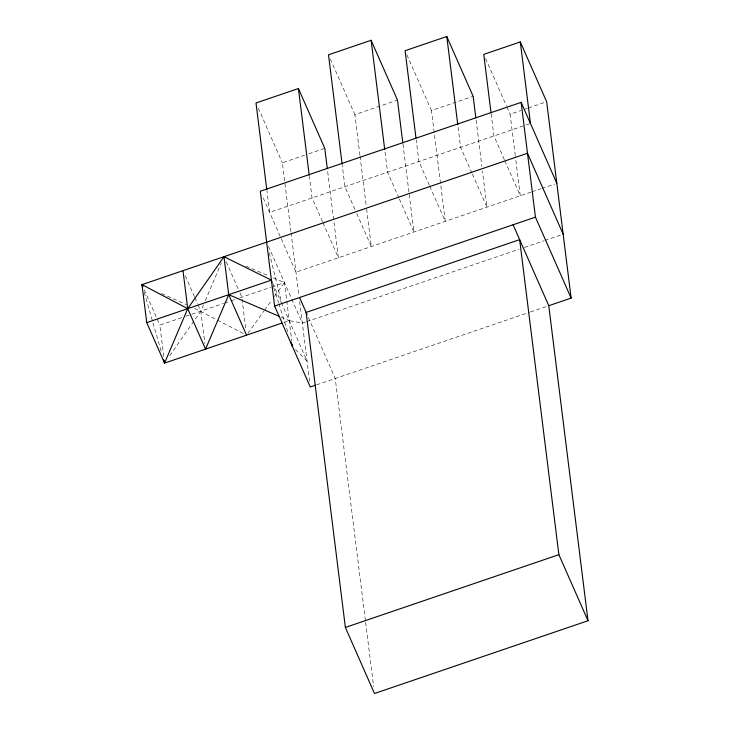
<?xml version="1.0" encoding="UTF-8"?>
<svg xmlns="http://www.w3.org/2000/svg" width="730" height="730" viewBox="0 0 730 730"><rect width="100%" height="100%" fill="white"/><g stroke="black" fill="none" stroke-linecap="round" stroke-linejoin="round"><path stroke-width="0.55" stroke-dasharray="3.65 2.74" d="M203.506 304.866L200.832 311.144L194.353 320.424M205.285 300.678L221.318 262.982M169.743 355.683L193.706 321.355M247.89 333.318L263.858 311.199M264.525 310.277L271.843 300.139M274.507 296.453L284.49 282.638L273.02 277.719M359.917 155.216L354.862 114.619L397.476 100.092M429.806 186.269L445.263 221.336L431.457 110.531L473.149 96.314M290.932 231.602L282.364 162.799L304.629 155.207M308.872 153.765L324.777 148.345M515.261 155.545L510.106 114.199L520.864 110.54M525.162 109.071L527.315 108.341M528.383 107.976L545.584 102.109M529.387 123.863L269.625 212.393L266.961 190.959M531.02 192.109L295.988 272.208L262.088 195.284M532.097 191.744L540.693 188.814M541.769 188.45L554.672 184.051M163.73 356.395L159.833 325.115L184.644 316.665M185.73 316.291L223.489 303.424M224.566 303.06L229.959 301.216M231.036 300.851L235.352 299.382M239.668 297.913L270.629 287.365M271.688 286.999L284.49 282.638L291.745 340.883M283.888 322.441L289.226 320.625L302.329 323.107L305.56 322.012M306.637 321.638L518.975 249.277M524.359 247.443L543.759 240.836M544.845 240.462L561.005 234.96M316.528 384.865L529.36 312.33M530.436 311.965L548.768 305.715M245.891 266.085L268.841 275.931M280.877 317.039L289.226 320.625M161.604 293.478L186.378 304.638M194.636 308.352L243.574 333.592M295.522 349.588L307.056 361.095L281.99 304.209L269.078 251.959M485.569 58.51L506.474 105.95M506.93 106.981L510.106 114.199M504.366 159.678L493.909 135.953L491.126 113.606M504.813 160.709L520.271 195.777L515.398 156.667M471.954 173.092L460.594 147.314L457.92 125.825M472.41 174.123L486.956 207.128L482.448 170.948M406.911 54.832L431.457 110.531M429.349 185.237L418.901 161.522L416.219 140.032M398.909 197.985L387.548 172.207L384.883 150.781M399.365 199.016L413.91 232.021L409.274 194.81M330.316 58.929L354.862 114.619M354.935 209.419L344.934 186.725L342.26 165.299M356.751 213.543L371.296 246.548L366.378 207.083M322.505 221.655L312.048 197.93L309.374 176.505M322.952 222.686L338.41 257.754L327.451 169.771M258.274 108.14L282.364 162.799M308.407 317.577L335.243 378.487L365.484 621.239M268.485 246.311L291.352 298.205M291.808 299.236L302.329 323.107M272.71 283.149L281.105 302.211M226.273 261.887L238.172 288.87M239.997 293.022L241.831 297.174L246.001 330.69M185.283 275.858L194.426 296.617M194.883 297.657L197.629 303.881M198.085 304.921L200.832 311.144L204.865 343.547M144.285 289.828L159.833 325.115M273.759 287.638L278.522 302.621M278.86 303.698L288.031 332.597M144.193 292.265L161.741 353.293M476.115 120.067L481.882 166.422M402.96 144.075L409.138 193.687M360.054 156.339L366.241 205.951M365.62 622.371L373.641 686.729M291.069 232.733L298.944 295.96M299.656 301.618L309.721 382.483"/><path stroke-width="1.09" d="M281.753 323.162L164.569 363.102L187.719 308.653L223.991 256.695L271.387 280.147L272.062 282.282M402.814 142.943L397.476 100.092L371.114 40.278L328.5 54.805L342.124 164.177M475.832 117.804L473.149 96.314L446.787 36.5L405.095 50.708L415.945 137.778M327.314 168.648L324.777 148.345L298.424 88.531L256.002 102.985L266.815 189.837M588.006 620.737L558.888 554.672L519.65 239.65L306.135 312.422L345.372 627.435L374.481 693.5L588.006 620.737L548.768 305.715L571.115 298.096L546.661 101.744L520.298 41.929L483.744 54.385L490.989 112.493M556.826 183.321L521.147 102.364L260.309 191.251L274.608 306.034L310.286 386.991L315.488 385.221M164.286 360.866L164.569 363.102L146.73 322.623L141.994 284.636L527.489 153.273L563.168 234.22M146.73 322.623L271.387 280.147M274.608 306.034L535.446 217.148L521.147 102.364M345.372 627.435L558.888 554.672M278.787 316.145L228.718 294.683L223.991 256.695M142.624 286.817L141.994 284.636L187.719 308.653L205.559 349.132L228.718 294.683L246.557 335.161M535.446 217.148L571.115 298.096M513.09 224.767L548.768 305.715M299.565 297.53L307.038 314.484M141.994 284.636L142.916 286.717M291.087 342.233L292.447 346.513L292.164 344.259M163.629 359.835L164.569 363.102M520.298 41.929L530.464 123.498M446.787 36.5L457.774 124.693M371.114 40.278L384.737 149.65M298.424 88.531L309.237 175.373M182.993 270.666L187.719 308.653"/></g></svg>
